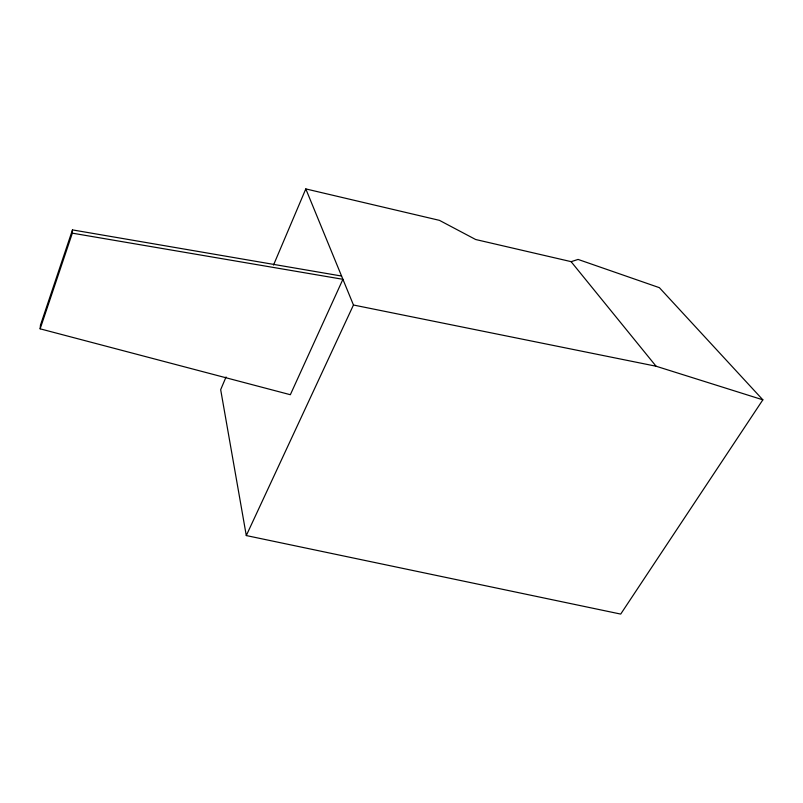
<?xml version="1.0" encoding="UTF-8"?>
<svg xmlns="http://www.w3.org/2000/svg" width="803" height="803" viewBox="0 0 803 803"><rect width="100%" height="100%" fill="white"/><g stroke="black" fill="none" stroke-linecap="round" stroke-linejoin="round"><path stroke-width="1.2" d="M72.34 233.161L342.911 279.303L290.345 394.715L40.15 328.829L72.34 233.161L72.471 229.899L341.566 276.041M40.15 328.829L40.461 325.155L72.471 229.899M226.055 376.968L220.674 389.666L246.29 535.561L620.709 614.084L762.85 399.824L659.383 287.675L578.08 259.429L571.164 261.658L475.667 239.515L439.442 220.353L305.802 188.916L273.512 265.06M246.29 535.561L353.461 305.01L305.802 188.916M353.461 305.01L656.081 366.228L762.85 399.824M571.063 261.617L656.081 366.228"/></g></svg>
